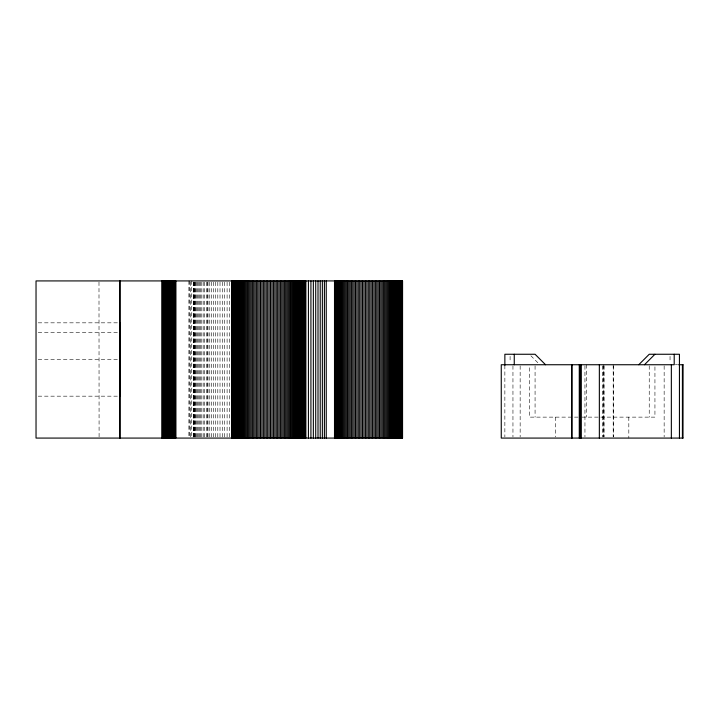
<?xml version="1.0" encoding="UTF-8"?>
<svg xmlns="http://www.w3.org/2000/svg" width="719" height="719" viewBox="0 0 719 719"><rect width="100%" height="100%" fill="white"/><g stroke="black" fill="none" stroke-linecap="round" stroke-linejoin="round"><path stroke-width="0.54" stroke-dasharray="3.6 2.7" d="M193.573 436.963L193.573 280.922M193.627 436.963L193.627 280.922M193.806 436.963L193.806 280.922M194.094 436.963L194.094 280.922M194.498 436.963L194.498 280.922M195.02 436.963L195.02 280.922M195.658 436.963L195.658 280.922M196.404 436.963L196.404 280.922M197.267 436.963L197.267 280.922M198.237 436.963L198.237 280.922M199.316 436.963L199.316 280.922M200.502 436.963L200.502 280.922M201.796 436.963L201.796 282.046M203.189 436.963L203.189 282.046M204.69 436.963L204.69 282.046M206.281 436.963L206.281 282.046M207.98 436.963L207.98 282.046M209.768 436.963L209.768 282.046M211.647 436.963L211.647 282.046M213.615 436.963L213.615 282.046M215.664 436.963L215.664 282.046M217.803 436.963L217.803 282.046M220.014 436.963L220.014 282.046M222.306 436.963L222.306 282.046M224.67 436.963L224.67 282.046M227.096 436.963L227.096 282.046M229.595 436.963L229.595 282.046M38.188 322.831L118.761 322.831M38.188 332.573L118.788 332.573M38.188 359.5L118.806 359.5M675.33 364.74L677.568 364.74M38.188 396.169L118.761 396.169M578.067 417.128L529.364 417.128L529.364 365.854M581.932 417.128L654.937 417.128L654.937 365.854M530.865 355.761L538.342 363.239M670.045 356.354L670.045 362.646M664.149 365.854L664.149 436.972M649.23 365.854L649.23 417.128M628.819 417.128L628.819 438.078M613.658 365.854L613.658 436.972M613.19 364.74L613.19 436.972M604.086 365.854L604.086 436.972M603.807 364.74L603.807 436.972M603.061 365.854L603.061 436.972M602.855 365.854L602.855 436.972M586.443 364.74L586.443 417.128M584.951 365.854L584.951 436.972M555.481 417.128L555.481 436.981M535.071 365.854L535.071 417.128M520.152 365.854L520.152 436.972M512.953 365.854L512.953 436.972M510.095 356.354L510.095 362.646M504.864 365.441L504.864 436.963M207.665 282.046L207.665 436.963M191.362 280.922L191.362 436.963M190.562 282.046L190.562 436.963M189.322 280.922L189.322 436.963M188.89 280.922L188.89 436.963M98.988 282.046L99.087 436.963"/><path stroke-width="1.08" d="M231.895 438.078L231.895 280.922M232.066 438.078L232.066 280.922M232.282 438.078L232.291 280.922M232.57 438.078L232.57 280.922M232.911 438.078L232.911 280.922M233.298 438.078L233.298 280.922M233.747 438.078L233.747 280.922M234.241 438.078L234.241 280.922M234.789 438.078L234.789 280.922M235.392 438.078L235.392 280.922M236.048 438.078L236.048 280.922M236.749 438.078L236.749 280.922M237.504 438.078L237.504 280.922M238.304 438.078L238.304 280.922M239.148 438.078L239.148 280.922M240.047 438.078L240.047 280.922M240.982 438.078L240.982 280.922M241.952 438.078L241.952 280.922M242.977 438.078L242.977 280.922M244.029 438.078L244.029 280.922M245.125 438.078L245.125 280.922M246.258 438.078L246.258 280.922M247.426 438.078L247.426 280.922M248.621 438.078L248.621 280.922M249.844 438.078L249.844 280.922M251.102 438.078L251.102 280.922M252.387 438.078L252.387 280.922M253.699 438.078L253.699 280.922M255.029 438.078L255.029 280.922M256.377 438.078L256.377 280.922M257.744 438.078L257.744 280.922M259.128 438.078L259.128 280.922M260.53 438.078L260.53 280.922M261.941 438.078L261.941 280.922M263.37 438.078L263.37 280.922M264.799 438.078L264.799 280.922M266.237 438.078L266.237 280.922M267.675 438.078L267.675 280.922M269.113 438.078L269.113 280.922M270.551 438.078L270.551 280.922M271.989 438.078L271.989 280.922M273.418 438.078L273.418 280.922M274.838 438.078L274.838 280.922M276.249 438.078L276.249 280.922M277.651 438.078L277.651 280.922M279.035 438.078L279.035 280.922M280.41 438.078L280.41 280.922M281.758 438.078L281.758 280.922M283.088 438.078L283.088 280.922M284.391 438.078L284.391 280.922M285.677 438.078L285.677 280.922M286.935 438.078L286.935 280.922M288.166 438.078L288.166 280.922M289.362 438.078L289.362 280.922M290.521 438.078L290.521 280.922M291.653 438.078L291.653 280.922M292.75 438.078L292.75 280.922M293.81 438.078L293.81 280.922M294.826 438.078L294.826 280.922M295.806 438.078L295.806 280.922M296.74 438.078L296.74 280.922M297.63 438.078L297.63 280.922M298.475 438.078L298.475 280.922M299.275 438.078L299.275 280.922M300.03 438.078L300.03 280.922M300.731 438.078L300.731 280.922M301.387 438.078L301.387 280.922M301.989 438.078L301.989 280.922M302.537 438.078L302.537 280.922M303.041 438.078L303.041 280.922M303.481 438.078L303.481 280.922M303.876 438.078L303.876 280.922M304.209 438.078L304.209 280.922M304.497 438.078L304.497 280.922M304.721 438.078L304.721 280.922M304.883 438.078L304.883 280.922M305.054 438.078L305.054 280.922M305.872 438.078L305.872 280.922M308.424 438.078L308.424 280.922M310.923 438.078L310.923 280.922M313.349 438.078L313.349 280.922M315.713 438.078L315.713 280.922M318.005 438.078L318.005 280.922M320.216 438.078L320.216 280.922M322.355 438.078L322.355 280.922M324.404 438.078L324.404 280.922M326.246 438.078L326.246 280.922M334.506 438.078L334.506 280.922M335.135 438.078L335.135 280.922M335.944 438.078L335.944 280.922M336.798 438.078L336.798 280.922M337.696 438.078L337.696 280.922M338.64 438.078L338.64 280.922M339.62 438.078L339.62 280.922M340.644 438.078L340.644 280.922M341.714 438.078L341.714 280.922M342.81 438.078L342.81 280.922M343.952 438.078L343.952 280.922M345.12 438.078L345.12 280.922M346.324 438.078L346.324 280.922M347.556 438.078L347.556 280.922M348.814 438.078L348.814 280.922M350.099 438.078L350.099 280.922M351.411 438.078L351.411 280.922M352.75 438.078L352.75 280.922M354.099 438.078L354.099 280.922M355.474 438.078L355.474 280.922M356.867 438.078L356.867 280.922M358.269 438.078L358.269 280.922M359.68 438.078L359.68 280.922M361.1 438.078L361.1 280.922M362.538 438.078L362.538 280.922M363.967 438.078L363.967 280.922M365.414 438.078L365.414 280.922M366.852 438.078L366.852 280.922M368.29 438.078L368.29 280.922M369.728 438.078L369.728 280.922M371.148 438.078L371.148 280.922M372.577 438.078L372.577 280.922M373.988 438.078L373.988 280.922M375.381 438.078L375.381 280.922M376.765 438.078L376.765 280.922M378.131 438.078L378.131 280.922M379.479 438.078L379.479 280.922M380.809 438.078L380.809 280.922M382.113 438.078L382.113 280.922M383.389 438.078L383.389 280.922M384.638 438.078L384.638 280.922M385.86 438.078L385.86 280.922M387.056 438.078L387.056 280.922M388.215 438.078L388.215 280.922M389.339 438.078L389.339 280.922M390.426 438.078L390.426 280.922M391.478 438.078L391.478 280.922M392.493 438.078L392.493 280.922M393.464 438.078L393.464 280.922M394.389 438.078L394.389 280.922M395.27 438.078L395.27 280.922M396.115 438.078L396.115 280.922M396.906 438.078L396.906 280.922M397.652 438.078L397.652 280.922M398.344 438.078L398.344 280.922M398.991 438.078L398.991 280.922M399.584 438.078L399.584 280.922M400.124 438.078L400.124 280.922M400.618 438.078L400.618 280.922M401.049 438.078L401.049 280.922M401.436 438.078L401.436 280.922M401.759 438.078L401.759 280.922M402.029 438.078L402.029 280.922M402.245 438.078L402.361 280.922M402.406 438.078L402.487 280.922L36.031 280.922L36.031 438.078L402.559 438.078L402.55 280.922M638.751 364.74L649.23 354.26L679.437 354.26L679.437 438.078M644.458 364.74L654.937 354.26M678.691 364.74L683.041 364.74M683.041 438.078L501.26 438.078L501.26 364.74L674.206 364.74L674.206 354.26M545.55 364.74L535.071 354.26L504.864 354.26L504.864 365.441M119.92 353.766L119.884 322.831L119.884 396.169L119.848 365.234M682.969 364.74L682.897 438.078M682.565 364.74L682.565 438.078M682.412 364.74L682.412 438.078M671.348 364.74L671.348 438.078M599.349 364.74L599.349 438.078M581.006 364.74L581.006 438.078M580.763 364.74L580.763 438.078M579.604 364.74L579.604 438.078M579.271 364.74L579.271 438.078M572.054 364.74L572.054 438.078M571.587 364.74L571.587 438.078M514.256 354.26L514.256 364.74M175.787 280.922L175.787 438.078M175.598 280.922L175.598 438.078M175.364 280.922L175.364 438.078M175.094 280.922L175.094 438.078M174.771 280.922L174.771 438.078M174.411 280.922L174.411 438.078M174.016 280.922L174.016 438.078M173.576 280.922L173.576 438.078M173.09 280.922L173.09 438.078M172.578 280.922L172.578 438.078M172.021 280.922L172.021 438.078M171.428 280.922L171.428 438.078M170.789 280.922L170.789 438.078M170.124 280.922L170.124 438.078M169.423 280.922L169.423 438.078M168.695 280.922L168.695 438.078M167.922 280.922L167.922 438.078M167.132 280.922L167.132 438.078M166.305 280.922L166.305 438.078M165.451 280.922L165.451 438.078M164.561 280.922L164.561 438.078M163.653 280.922L163.653 438.078M162.728 280.922L162.728 438.078M161.766 280.922L161.766 438.078M119.938 280.922L119.938 438.078M119.848 280.922L119.848 438.078"/></g></svg>
